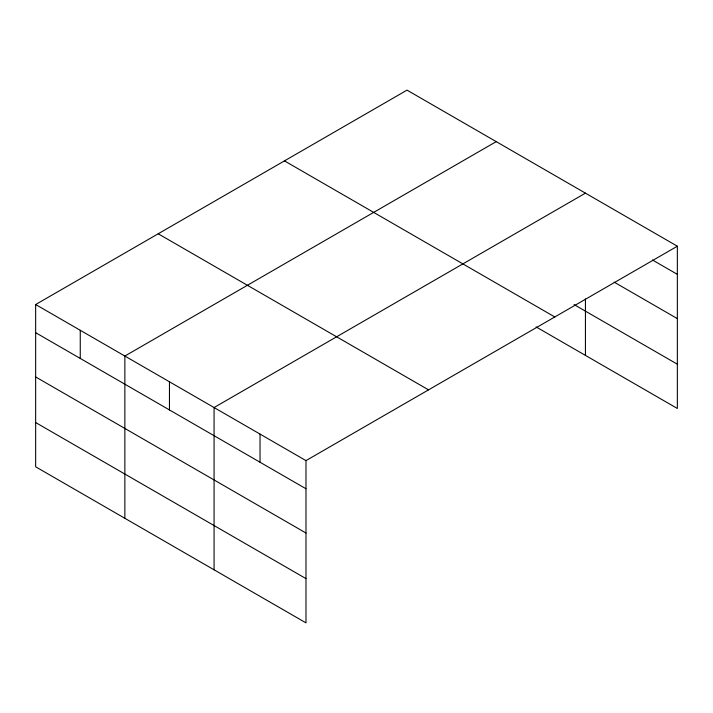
<?xml version="1.0" encoding="UTF-8"?>
<svg xmlns="http://www.w3.org/2000/svg" width="713" height="713" viewBox="0 0 713 713"><rect width="100%" height="100%" fill="white"/><g stroke="black" fill="none" stroke-linecap="round" stroke-linejoin="round"><path stroke-width="1.07" d="M677.35 246.208L407.016 90.132L35.65 304.531L35.65 466.792L305.984 622.868L305.984 460.616L677.35 246.208L677.35 408.469L536.087 326.911M496.221 141.637L124.864 356.037L124.864 518.298M585.435 193.143L214.069 407.542L214.069 569.803M652.457 259.987L677.35 274.353M614.16 282.134L677.35 318.613M574.045 304.567L677.35 364.209M284.46 160.88L554.803 316.964M158.197 233.784L428.54 389.859M35.65 304.531L305.984 460.616M35.65 332.686L305.984 488.761M35.65 376.936L305.984 533.021M35.65 422.542L305.984 578.617M585.435 298.907L585.435 355.404M260.031 434.074L260.031 462.229M169.462 381.794L169.462 409.939M80.257 330.288L80.257 358.434"/></g></svg>
